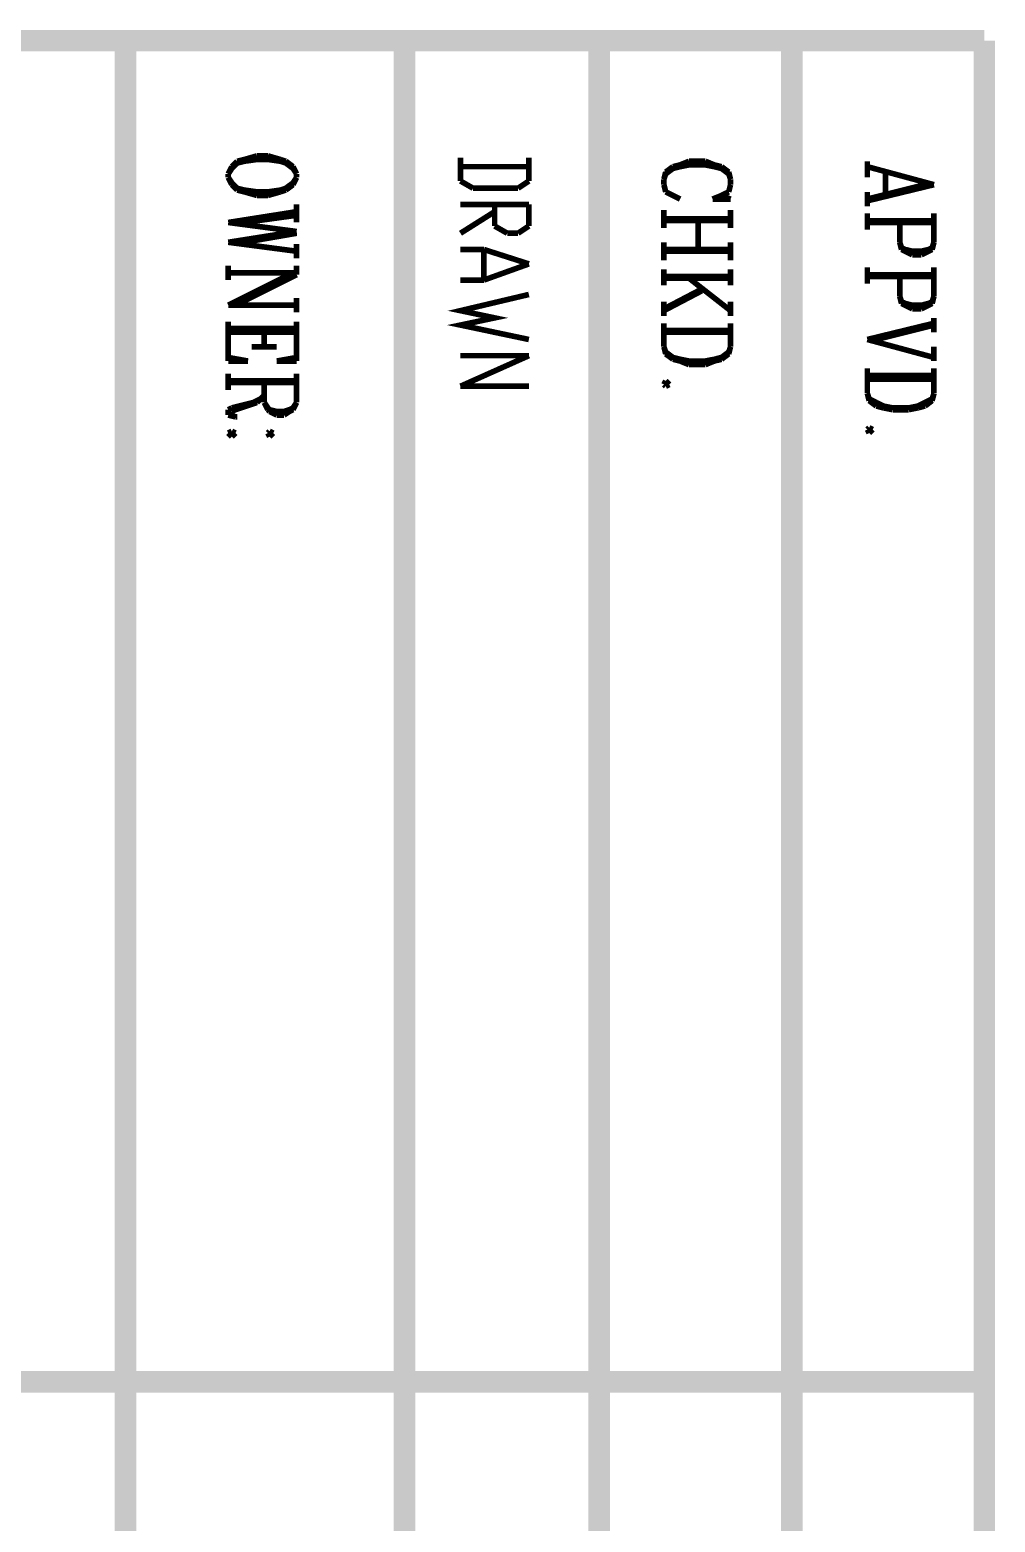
# Model space of a CAD drawing. Extents: x 0.1 to 11.6, y 0.3 to 16.2.
# Drawn here: x 2.823 to 3.717, y 2.808 to 4.19 of the extents above; entities that cross this region are included whole.
import ezdxf

# ---------------------------------------------------------------- set-up
doc = ezdxf.new("R2010")
doc.units = 0
doc.header["$MEASUREMENT"] = 0

msp = doc.modelspace()

# ---------------------------------------------------------------- linework, layer by layer
at = {"color": 0}
for points, const_width in [([(3.34999, 4.18001), (0.398329, 4.18001)], 0.02), ([(2.91168, 0.530003), (2.91168, 4.18001)], 0.02), ([(3.16997, 0.528321), (3.16997, 4.18001)], 0.02), ([(3.70665, 4.18001), (3.34999, 4.18001)], 0.02), ([(3.34999, 0.528321), (3.34999, 4.18001)], 0.02), ([(3.52832, 0.528321), (3.52832, 4.18001)], 0.02), ([(3.70665, 0.528321), (3.70665, 4.18001)], 0.02), ([(3.00999, 4.06332), (3.00667, 4.05664)], 0.005208), ([(3.00999, 4.06168), (3.00667, 4.05664)], 0.005208), ([(3.01497, 4.06836), (3.00999, 4.06332)], 0.005208), ([(3.01497, 4.06668), (3.00999, 4.06168)], 0.005208), ([(3.02165, 4.06999), (3.01497, 4.06836)], 0.005208), ([(3.02165, 4.06836), (3.01497, 4.06668)], 0.005208), ([(3.03331, 4.07335), (3.02165, 4.06999)], 0.005208), ([(3.03331, 4.06999), (3.02165, 4.06836)], 0.005208), ([(3.04335, 4.07335), (3.03331, 4.07335)], 0.005208), ([(3.04335, 4.06999), (3.03331, 4.06999)], 0.005208), ([(3.05501, 4.06999), (3.04335, 4.07335)], 0.005208), ([(3.05501, 4.06836), (3.04335, 4.06999)], 0.005208), ([(3.06, 4.06836), (3.05501, 4.06999)], 0.005208), ([(3.06, 4.06668), (3.05501, 4.06836)], 0.005208), ([(3.06668, 4.06332), (3.06, 4.06836)], 0.005208), ([(3.06668, 4.06168), (3.06, 4.06668)], 0.005208), ([(3.06999, 4.05664), (3.06668, 4.06332)], 0.005208), ([(3.06999, 4.05664), (3.06668, 4.06168)], 0.005208), ([(3.22168, 4.07167), (3.22168, 4.05003)], 0.005208), ([(3.285, 4.06332), (3.22168, 4.06332)], 0.005208), ([(3.285, 4.05003), (3.285, 4.07167)], 0.005208), ([(3.41835, 4.06332), (3.41168, 4.05832)], 0.005208), ([(3.41835, 4.06168), (3.41168, 4.05664)], 0.005208), ([(3.42503, 4.065), (3.41835, 4.06332)], 0.005208), ([(3.42503, 4.06332), (3.41835, 4.06168)], 0.005208), ([(3.43332, 4.06836), (3.42503, 4.065)], 0.005208), ([(3.43332, 4.065), (3.42503, 4.06332)], 0.005208), ([(3.44835, 4.06836), (3.43332, 4.06836)], 0.005208), ([(3.44835, 4.065), (3.43332, 4.065)], 0.005208), ([(3.45665, 4.065), (3.44835, 4.06836)], 0.005208), ([(3.45665, 4.06332), (3.44835, 4.065)], 0.005208), ([(3.46332, 4.06332), (3.45665, 4.065)], 0.005208), ([(3.46332, 4.06168), (3.45665, 4.06332)], 0.005208), ([(3.47, 4.05832), (3.46332, 4.06332)], 0.005208), ([(3.47, 4.05664), (3.46332, 4.06168)], 0.005208), ([(3.59831, 4.06836), (3.59831, 4.05333)], 0.005208), ([(3.66, 4.04665), (3.59831, 4.06332)], 0.005208), ([(3.00667, 4.05664), (3.00667, 4.05333)], 0.005208), ([(3.00667, 4.05333), (3.00999, 4.04665)], 0.005208), ([(3.00667, 4.05333), (3.00999, 4.04833)], 0.005208), ([(3.00999, 4.04833), (3.01497, 4.04335)], 0.005208), ([(3.00999, 4.04665), (3.01497, 4.04167)], 0.005208), ([(3.06, 4.04335), (3.06668, 4.04833)], 0.005208), ([(3.06, 4.04167), (3.06668, 4.04665)], 0.005208), ([(3.06668, 4.04665), (3.06999, 4.05333)], 0.005208), ([(3.06668, 4.04833), (3.06999, 4.05333)], 0.005208), ([(3.06999, 4.05333), (3.06999, 4.05664)], 0.005208), ([(3.22168, 4.05003), (3.23335, 4.04335)], 0.005208), ([(3.27501, 4.04335), (3.285, 4.05003)], 0.005208), ([(3.41168, 4.05832), (3.41, 4.05165)], 0.005208), ([(3.41168, 4.05664), (3.41, 4.05165)], 0.005208), ([(3.41, 4.05165), (3.41, 4.04665)], 0.005208), ([(3.41, 4.04665), (3.41168, 4.03999)], 0.005208), ([(3.47168, 4.05165), (3.47, 4.05832)], 0.005208), ([(3.47168, 4.05165), (3.47, 4.05664)], 0.005208), ([(3.47, 4.03999), (3.47168, 4.04665)], 0.005208), ([(3.47168, 4.04665), (3.47168, 4.05165)], 0.005208), ([(3.66, 4.04665), (3.59831, 4.03168)], 0.005208), ([(3.65169, 4.04665), (3.59831, 4.03331)], 0.005208), ([(3.61501, 4.05832), (3.61501, 4.03836)], 0.005208), ([(3.01497, 4.04335), (3.02165, 4.04167)], 0.005208), ([(3.01497, 4.04167), (3.02165, 4.03999)], 0.005208), ([(3.02165, 4.04167), (3.03331, 4.03999)], 0.005208), ([(3.02165, 4.03999), (3.03331, 4.03668)], 0.005208), ([(3.03331, 4.03999), (3.04335, 4.03999)], 0.005208), ([(3.03331, 4.03668), (3.04335, 4.03668)], 0.005208), ([(3.04335, 4.03999), (3.05501, 4.04167)], 0.005208), ([(3.04335, 4.03668), (3.05501, 4.03999)], 0.005208), ([(3.05501, 4.04167), (3.06, 4.04335)], 0.005208), ([(3.05501, 4.03999), (3.06, 4.04167)], 0.005208), ([(3.23335, 4.04335), (3.27501, 4.04335)], 0.005208), ([(3.41168, 4.03999), (3.41835, 4.03668)], 0.005208), ([(3.41835, 4.03668), (3.42503, 4.03331)], 0.005208), ([(3.46332, 4.03668), (3.45503, 4.03331)], 0.005208), ([(3.45503, 4.03331), (3.47168, 4.03331)], 0.005208), ([(3.46332, 4.03668), (3.47, 4.03999)], 0.005208), ([(3.47168, 4.03331), (3.46332, 4.03668)], 0.005208), ([(3.59831, 4.03999), (3.59831, 4.02669)], 0.005208), ([(3.06999, 4.02165), (3.00667, 4.01167)], 0.005208), ([(3.06999, 4.01833), (3.02165, 4.01167)], 0.005208), ([(3.06999, 4.02832), (3.06999, 4.01167)], 0.005208), ([(3.22168, 4.02832), (3.285, 4.02832)], 0.005208), ([(3.25331, 4.02165), (3.22168, 4.00168)], 0.005208), ([(3.25331, 4.00836), (3.25331, 4.02832)], 0.005208), ([(3.285, 4.02832), (3.285, 4.00836)], 0.005208), ([(3.41, 4.02333), (3.41, 4.00667)], 0.005208), ([(3.47168, 4.02333), (3.47168, 4.00667)], 0.005208), ([(3.59831, 4.02001), (3.59831, 4.00499)], 0.005208), ([(3.66, 4.02001), (3.66, 3.99333)], 0.005208), ([(3.06999, 4.00331), (3.00667, 4.01167)], 0.005208), ([(3.26497, 4.00168), (3.25331, 4.00836)], 0.005208), ([(3.285, 4.00836), (3.27501, 4.00168)], 0.005208), ([(3.47168, 4.01497), (3.41, 4.01497)], 0.005208), ([(3.47168, 4.01335), (3.41, 4.01335)], 0.005208), ([(3.44168, 4.01335), (3.44168, 3.98665)], 0.005208), ([(3.66, 4.01335), (3.59831, 4.01335)], 0.005208), ([(3.66, 4.01167), (3.59831, 4.01167)], 0.005208), ([(3.62831, 3.99333), (3.62831, 4.01167)], 0.005208), ([(3.06999, 4.00331), (3.00667, 3.99333)], 0.005208), ([(3.06999, 3.98503), (3.00667, 3.99333)], 0.005208), ([(3.06999, 4.00168), (3.02165, 3.99333)], 0.005208), ([(3.06999, 3.99164), (3.06999, 3.97835)], 0.005208), ([(3.27501, 4.00168), (3.26497, 4.00168)], 0.005208), ([(3.41, 3.99333), (3.41, 3.97667)], 0.005208), ([(3.47168, 3.99333), (3.47168, 3.97667)], 0.005208), ([(3.62999, 3.98665), (3.62831, 3.99333)], 0.005208), ([(3.62999, 3.98833), (3.62831, 3.99333)], 0.005208), ([(3.66, 3.99333), (3.65831, 3.98665)], 0.005208), ([(3.66, 3.99333), (3.65831, 3.98833)], 0.005208), ([(3.22168, 3.98665), (3.24333, 3.98665)], 0.005208), ([(3.24333, 3.98665), (3.285, 3.97331)], 0.005208), ([(3.24333, 3.98665), (3.24333, 3.95833)], 0.005208), ([(3.47168, 3.98665), (3.41, 3.98665)], 0.005208), ([(3.47168, 3.98503), (3.41, 3.98503)], 0.005208), ([(3.63336, 3.98665), (3.62999, 3.98833)], 0.005208), ([(3.63336, 3.98503), (3.62999, 3.98665)], 0.005208), ([(3.63997, 3.98503), (3.63336, 3.98665)], 0.005208), ([(3.63997, 3.98167), (3.63336, 3.98503)], 0.005208), ([(3.64833, 3.98503), (3.63997, 3.98503)], 0.005208), ([(3.64833, 3.98167), (3.63997, 3.98167)], 0.005208), ([(3.655, 3.98665), (3.64833, 3.98503)], 0.005208), ([(3.655, 3.98503), (3.64833, 3.98167)], 0.005208), ([(3.65831, 3.98833), (3.655, 3.98665)], 0.005208), ([(3.65831, 3.98665), (3.655, 3.98503)], 0.005208), ([(3.00667, 3.97168), (3.00667, 3.95833)], 0.005208), ([(3.06999, 3.965), (3.00667, 3.965)], 0.005208), ([(3.06332, 3.96332), (3.00667, 3.935)], 0.005208), ([(3.06999, 3.96332), (3.01335, 3.935)], 0.005208), ([(3.06999, 3.97168), (3.06999, 3.96332)], 0.005208), ([(3.285, 3.97331), (3.24333, 3.95833)], 0.005208), ([(3.41, 3.96832), (3.41, 3.95335)], 0.005208), ([(3.47168, 3.96832), (3.47168, 3.95335)], 0.005208), ([(3.59831, 3.97), (3.59831, 3.95503)], 0.005208), ([(3.66, 3.96332), (3.59831, 3.96332)], 0.005208), ([(3.66, 3.97), (3.66, 3.94336)], 0.005208), ([(3.24333, 3.95833), (3.22168, 3.95833)], 0.005208), ([(3.47168, 3.96164), (3.41, 3.96164)], 0.005208), ([(3.47168, 3.96001), (3.41, 3.96001)], 0.005208), ([(3.44499, 3.94997), (3.41, 3.93164)], 0.005208), ([(3.47168, 3.93001), (3.43332, 3.96001)], 0.005208), ([(3.66, 3.96164), (3.59831, 3.96164)], 0.005208), ([(3.62831, 3.94336), (3.62831, 3.96164)], 0.005208), ([(3.06999, 3.94168), (3.06999, 3.92833)], 0.005208), ([(3.285, 3.94499), (3.22168, 3.93001), (3.25331, 3.92333), (3.22168, 3.91667), (3.285, 3.90332)], 0.005208), ([(3.44499, 3.94835), (3.41, 3.93001)], 0.005208), ([(3.41, 3.93832), (3.41, 3.92503)], 0.005208), ([(3.47168, 3.93832), (3.47168, 3.92503)], 0.005208), ([(3.62999, 3.93668), (3.62831, 3.94336)], 0.005208), ([(3.62999, 3.93832), (3.62831, 3.94336)], 0.005208), ([(3.63336, 3.93668), (3.62999, 3.93832)], 0.005208), ([(3.63336, 3.935), (3.62999, 3.93668)], 0.005208), ([(3.63997, 3.935), (3.63336, 3.93668)], 0.005208), ([(3.655, 3.93668), (3.64833, 3.935)], 0.005208), ([(3.65831, 3.93832), (3.655, 3.93668)], 0.005208), ([(3.65831, 3.93668), (3.655, 3.935)], 0.005208), ([(3.66, 3.94336), (3.65831, 3.93668)], 0.005208), ([(3.66, 3.94336), (3.65831, 3.93832)], 0.005208), ([(3.06999, 3.935), (3.00667, 3.935)], 0.005208), ([(3.63997, 3.93164), (3.63336, 3.935)], 0.005208), ([(3.64833, 3.935), (3.63997, 3.935)], 0.005208), ([(3.64833, 3.93164), (3.63997, 3.93164)], 0.005208), ([(3.655, 3.935), (3.64833, 3.93164)], 0.005208), ([(3.66, 3.92333), (3.66, 3.91)], 0.005208), ([(3.00667, 3.91997), (3.00667, 3.88336)], 0.005208), ([(3.06999, 3.91336), (3.00667, 3.91336)], 0.005208), ([(3.06999, 3.91), (3.00667, 3.91)], 0.005208), ([(3.03999, 3.91), (3.03999, 3.89665)], 0.005208), ([(3.06999, 3.91997), (3.06999, 3.88336)], 0.005208), ([(3.41, 3.89665), (3.41, 3.91835)], 0.005208), ([(3.47168, 3.91168), (3.41, 3.91168)], 0.005208), ([(3.47168, 3.91), (3.41, 3.91)], 0.005208), ([(3.47168, 3.91835), (3.47168, 3.89665)], 0.005208), ([(3.66, 3.91835), (3.59831, 3.90332)], 0.005208), ([(3.66, 3.91667), (3.60667, 3.90332)], 0.005208), ([(3.05165, 3.89665), (3.02832, 3.89665)], 0.005208), ([(3.41168, 3.88997), (3.41, 3.89665)], 0.005208), ([(3.41168, 3.89165), (3.41, 3.89665)], 0.005208), ([(3.47168, 3.89665), (3.47, 3.88997)], 0.005208), ([(3.47168, 3.89665), (3.47, 3.89165)], 0.005208), ([(3.66, 3.88667), (3.59831, 3.90332)], 0.005208), ([(3.66, 3.89665), (3.66, 3.88336)], 0.005208), ([(3.02501, 3.88336), (3.00667, 3.88667)], 0.005208), ([(3.00667, 3.88336), (3.02501, 3.88336)], 0.005208), ([(3.05165, 3.88336), (3.06999, 3.88667)], 0.005208), ([(3.06999, 3.88336), (3.05165, 3.88336)], 0.005208), ([(3.22168, 3.88835), (3.285, 3.88835)], 0.005208), ([(3.285, 3.88835), (3.22168, 3.86003)], 0.005208), ([(3.41835, 3.88667), (3.41168, 3.89165)], 0.005208), ([(3.41835, 3.88499), (3.41168, 3.88997)], 0.005208), ([(3.42503, 3.88499), (3.41835, 3.88667)], 0.005208), ([(3.42503, 3.88336), (3.41835, 3.88499)], 0.005208), ([(3.43332, 3.88336), (3.42503, 3.88499)], 0.005208), ([(3.43332, 3.87999), (3.42503, 3.88336)], 0.005208), ([(3.44835, 3.88336), (3.43332, 3.88336)], 0.005208), ([(3.44835, 3.87999), (3.43332, 3.87999)], 0.005208), ([(3.45665, 3.88499), (3.44835, 3.88336)], 0.005208), ([(3.45665, 3.88336), (3.44835, 3.87999)], 0.005208), ([(3.46332, 3.88667), (3.45665, 3.88499)], 0.005208), ([(3.46332, 3.88499), (3.45665, 3.88336)], 0.005208), ([(3.47, 3.89165), (3.46332, 3.88667)], 0.005208), ([(3.47, 3.88997), (3.46332, 3.88499)], 0.005208), ([(3.00667, 3.87169), (3.00667, 3.85667)], 0.005208), ([(3.06999, 3.87169), (3.06999, 3.845)], 0.005208), ([(3.59831, 3.85335), (3.59831, 3.87668)], 0.005208), ([(3.66, 3.87001), (3.59831, 3.87001)], 0.005208), ([(3.66, 3.86664), (3.59831, 3.86664)], 0.005208), ([(3.66, 3.87668), (3.66, 3.85335)], 0.005208), ([(3.06999, 3.86501), (3.00667, 3.86501)], 0.005208), ([(3.06999, 3.86333), (3.00667, 3.86333)], 0.005208), ([(3.03999, 3.845), (3.03999, 3.86333)], 0.005208), ([(3.22168, 3.86003), (3.285, 3.86003)], 0.005208), ([(3.41168, 3.86501), (3.41, 3.86165)], 0.005208), ([(3.41, 3.86165), (3.41168, 3.86003)], 0.005208), ([(3.41499, 3.86165), (3.41168, 3.86501)], 0.005208), ([(3.41168, 3.86003), (3.41499, 3.86165)], 0.005208), ([(3.59999, 3.84668), (3.59831, 3.85335)], 0.005208), ([(3.59999, 3.84831), (3.59831, 3.85335)], 0.005208), ([(3.66, 3.85335), (3.65831, 3.84668)], 0.005208), ([(3.66, 3.85335), (3.65831, 3.84831)], 0.005208), ([(3.00999, 3.84), (3.00667, 3.83832)], 0.005208), ([(3.03, 3.845), (3.00999, 3.84)], 0.005208), ([(3.03331, 3.845), (3.01335, 3.83832)], 0.005208), ([(3.03668, 3.84831), (3.03, 3.845)], 0.005208), ([(3.03668, 3.84831), (3.03331, 3.845)], 0.005208), ([(3.03999, 3.85167), (3.03668, 3.84831)], 0.005208), ([(3.04335, 3.83832), (3.03999, 3.845)], 0.005208), ([(3.04335, 3.84), (3.03999, 3.845)], 0.005208), ([(3.04497, 3.83832), (3.04335, 3.84)], 0.005208), ([(3.06668, 3.84), (3.06332, 3.83832)], 0.005208), ([(3.06999, 3.845), (3.06668, 3.83832)], 0.005208), ([(3.06999, 3.845), (3.06668, 3.84)], 0.005208), ([(3.60667, 3.845), (3.59999, 3.84831)], 0.005208), ([(3.60667, 3.84169), (3.59999, 3.84668)], 0.005208), ([(3.61333, 3.84169), (3.60667, 3.845)], 0.005208), ([(3.61333, 3.84), (3.60667, 3.84169)], 0.005208), ([(3.62169, 3.84), (3.61333, 3.84169)], 0.005208), ([(3.62169, 3.83832), (3.61333, 3.84)], 0.005208), ([(3.63667, 3.84), (3.62169, 3.84)], 0.005208), ([(3.64501, 3.84169), (3.63667, 3.84)], 0.005208), ([(3.64501, 3.84), (3.63667, 3.83832)], 0.005208), ([(3.65169, 3.845), (3.64501, 3.84169)], 0.005208), ([(3.65169, 3.84169), (3.64501, 3.84)], 0.005208), ([(3.65831, 3.84831), (3.65169, 3.845)], 0.005208), ([(3.65831, 3.84668), (3.65169, 3.84169)], 0.005208), ([(3.00667, 3.83832), (3.00667, 3.83333)], 0.005208), ([(3.00667, 3.83333), (3.01335, 3.83165)], 0.005208), ([(3.01335, 3.83832), (3.00999, 3.83664)], 0.005208), ([(3.00999, 3.83664), (3.00999, 3.83333)], 0.005208), ([(3.00999, 3.83333), (3.01335, 3.83165)], 0.005208), ([(3.01335, 3.83165), (3.01497, 3.83165)], 0.005208), ([(3.04497, 3.83664), (3.04335, 3.83832)], 0.005208), ([(3.05165, 3.83664), (3.04497, 3.83832)], 0.005208), ([(3.05165, 3.83333), (3.04497, 3.83664)], 0.005208), ([(3.05832, 3.83664), (3.05165, 3.83664)], 0.005208), ([(3.05832, 3.83333), (3.05165, 3.83333)], 0.005208), ([(3.06332, 3.83832), (3.05832, 3.83664)], 0.005208), ([(3.06332, 3.83664), (3.05832, 3.83333)], 0.005208), ([(3.06668, 3.83832), (3.06332, 3.83664)], 0.005208), ([(3.63667, 3.83832), (3.62169, 3.83832)], 0.005208), ([(3.00999, 3.81836), (3.00667, 3.81668)], 0.005208), ([(3.00667, 3.81668), (3.00999, 3.81332)], 0.005208), ([(3.01335, 3.81668), (3.00999, 3.81836)], 0.005208), ([(3.00999, 3.81332), (3.01335, 3.81668)], 0.005208), ([(3.04497, 3.81836), (3.04335, 3.81668)], 0.005208), ([(3.04335, 3.81668), (3.04497, 3.81332)], 0.005208), ([(3.04833, 3.81668), (3.04497, 3.81836)], 0.005208), ([(3.04497, 3.81332), (3.04833, 3.81668)], 0.005208), ([(3.59999, 3.82167), (3.59831, 3.81999)], 0.005208), ([(3.59831, 3.81999), (3.59999, 3.81668)], 0.005208), ([(3.60335, 3.81999), (3.59999, 3.82167)], 0.005208), ([(3.59999, 3.81668), (3.60335, 3.81999)], 0.005208), ([(1.10167, 2.93832), (3.16997, 2.93832)], 0.02), ([(3.16997, 2.93832), (3.34999, 2.93832)], 0.02), ([(3.34999, 2.93832), (3.52832, 2.93832)], 0.02), ([(3.52832, 2.93832), (3.70665, 2.93832)], 0.02)]:
    msp.add_lwpolyline(points, dxfattribs=dict(at, const_width=const_width))

doc.saveas('drawing.dxf')
